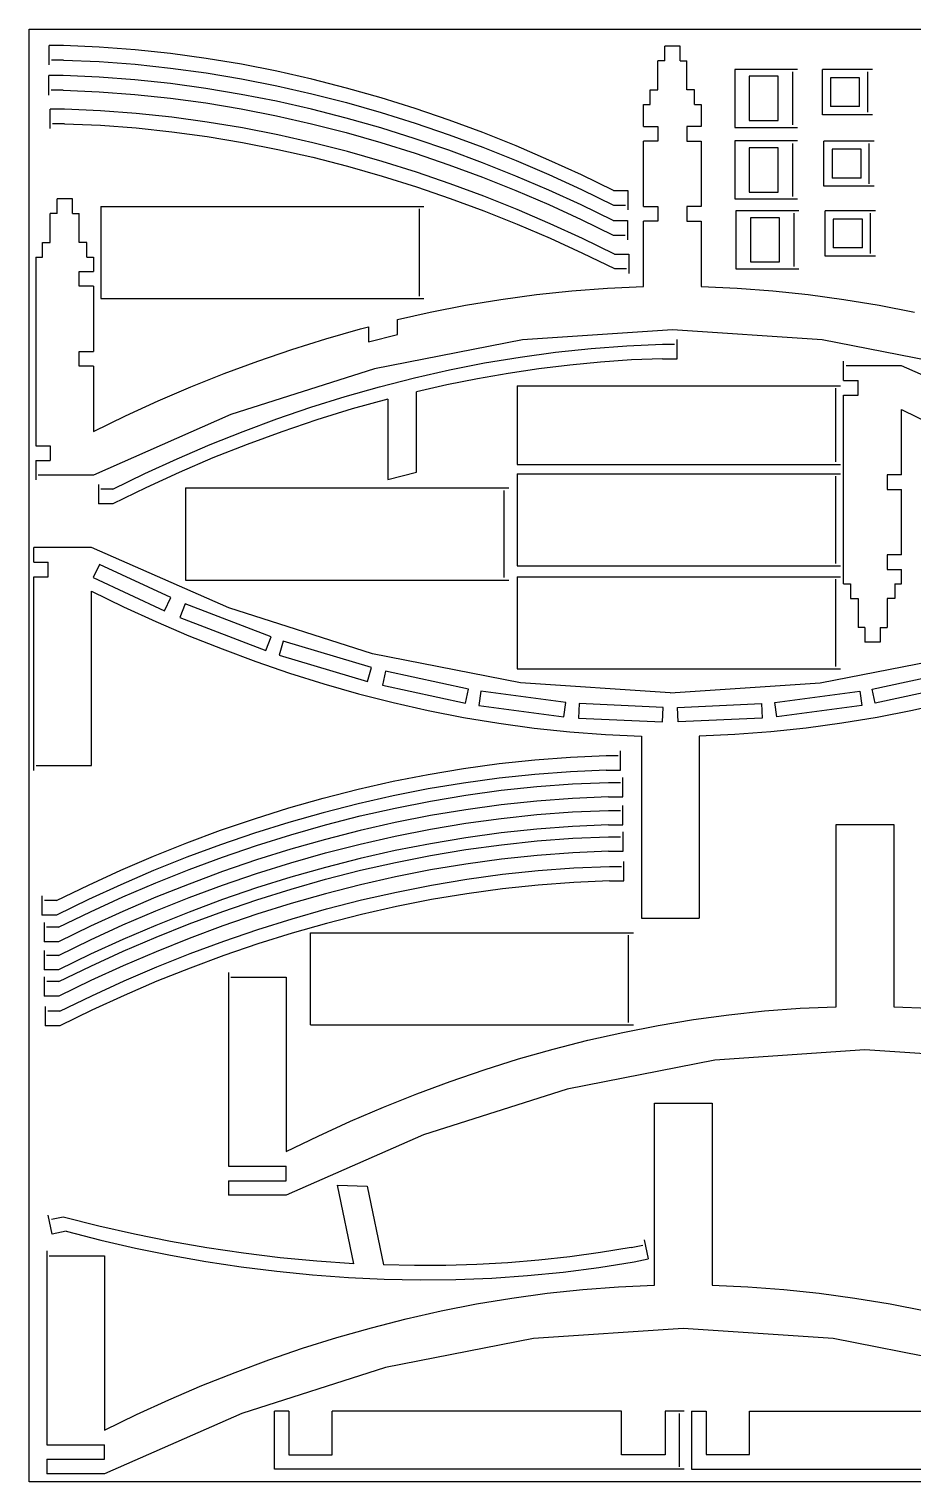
# Model space of a CAD drawing. Extents: x -2700 to 2700, y -1800 to 1800.
# Drawn here: x -2700 to -510, y -1800 to 1800 of the extents above; entities that cross this region are included whole.
import ezdxf

# ---------------------------------------------------------------- set-up
doc = ezdxf.new("R2010")
doc.units = 0
doc.header["$MEASUREMENT"] = 0
doc.layers.get('0').update_dxf_attribs({"linetype": 'CONTINUOUS'})

msp = doc.modelspace()

# ---------------------------------------------------------------- linework, layer by layer
for p, q in [((-2700, -1669.3), (-2700, 1800)), ((-2700, 1800), (2641.9, 1800)), ((-2614.5, 1759.2), (-2650.4, 1759.2)), ((-2650.4, 1711.2), (-2650.4, 1759.2)), ((-2526, 1755.4), (-2614.5, 1759.2)), ((-2437.5, 1748.8), (-2526, 1755.4)), ((-2349.3, 1739.4), (-2437.5, 1748.8)), ((-2261.3, 1727.4), (-2349.3, 1739.4)), ((-1125.1, 1721.3), (-1125.1, 1757.3)), ((-1087.1, 1757.3), (-1125.1, 1757.3)), ((-1087.1, 1721.3), (-1087.1, 1757.3)), ((-2614.5, 1723.2), (-2644.4, 1723.2)), ((-2614.5, 1723.2), (-2526, 1719.4)), ((-2526, 1719.4), (-2437.5, 1712.8)), ((-2437.5, 1712.8), (-2349.3, 1703.4)), ((-2349.3, 1703.4), (-2261.3, 1691.4)), ((-2173.7, 1712.7), (-2261.3, 1727.4)), ((-2086.4, 1695.6), (-2173.7, 1712.7)), ((-1999.7, 1675.9), (-2086.4, 1695.6)), ((-1142, 1649.2), (-1142, 1721.3)), ((-1125.1, 1721.3), (-1142, 1721.3)), ((-1087.1, 1721.3), (-1070.3, 1721.3)), ((-1070.3, 1649.2), (-1070.3, 1721.3)), ((-795.6, 1699.7), (-951.6, 1699.7)), ((-951.6, 1699.7), (-951.6, 1556.3)), ((-807.6, 1562.3), (-807.6, 1693.7)), ((-734.3, 1587.7), (-734.3, 1699.6)), ((-609.9, 1699.6), (-734.3, 1699.6)), ((-621.9, 1593.7), (-621.9, 1693.6)), ((-2615.2, 1684.7), (-2651, 1684.7)), ((-2651, 1636.6), (-2651, 1684.7)), ((-2526.6, 1680.9), (-2615.2, 1684.7)), ((-2438.1, 1674.2), (-2526.6, 1680.9)), ((-2349.9, 1664.9), (-2438.1, 1674.2)), ((-2261.9, 1652.9), (-2349.9, 1664.9)), ((-2261.3, 1691.4), (-2173.7, 1676.7)), ((-2173.7, 1676.7), (-2086.4, 1659.5)), ((-2086.4, 1659.5), (-1999.7, 1639.9)), ((-1913.5, 1653.9), (-1999.7, 1675.9)), ((-843.6, 1682.9), (-915.6, 1682.9)), ((-915.6, 1682.9), (-915.6, 1573.1)), ((-843.6, 1573.1), (-843.6, 1682.9)), ((-642.1, 1679.5), (-714.1, 1679.5)), ((-714.1, 1679.5), (-714.1, 1607.8)), ((-642.1, 1607.8), (-642.1, 1679.5)), ((-2615.2, 1648.6), (-2645, 1648.6)), ((-2615.2, 1648.6), (-2526.6, 1644.8)), ((-2526.6, 1644.8), (-2438.1, 1638.2)), ((-2438.1, 1638.2), (-2349.9, 1628.9)), ((-2349.9, 1628.9), (-2261.9, 1616.8)), ((-2174.3, 1638.2), (-2261.9, 1652.9)), ((-2087.1, 1621), (-2174.3, 1638.2)), ((-2000.3, 1601.4), (-2087.1, 1621)), ((-1999.7, 1639.9), (-1913.5, 1617.9)), ((-1827.9, 1629.5), (-1913.5, 1653.9)), ((-1743.1, 1602.9), (-1827.9, 1629.5)), ((-1161, 1613.2), (-1161, 1649.2)), ((-1161, 1649.2), (-1142, 1649.2)), ((-1051.3, 1649.2), (-1070.3, 1649.2)), ((-1051.3, 1613.2), (-1051.3, 1649.2)), ((-2611.8, 1601.5), (-2647.6, 1601.5)), ((-2647.6, 1553.5), (-2647.6, 1601.5)), ((-2523.2, 1597.7), (-2611.8, 1601.5)), ((-2434.8, 1591.1), (-2523.2, 1597.7)), ((-2346.5, 1581.7), (-2434.8, 1591.1)), ((-2261.9, 1616.8), (-2174.3, 1602.2)), ((-2174.3, 1602.2), (-2087.1, 1585)), ((-2087.1, 1585), (-2000.3, 1565.4)), ((-1914.1, 1579.4), (-2000.3, 1601.4)), ((-1913.5, 1617.9), (-1827.9, 1593.5)), ((-1827.9, 1593.5), (-1743.1, 1566.9)), ((-1658.9, 1574.1), (-1743.1, 1602.9)), ((-1177.8, 1613.2), (-1161, 1613.2)), ((-1177.8, 1558.2), (-1177.8, 1613.2)), ((-1051.3, 1613.2), (-1034.4, 1613.2)), ((-1034.4, 1613.2), (-1034.4, 1558.2)), ((-609.9, 1587.7), (-734.3, 1587.7)), ((-642.1, 1607.8), (-714.1, 1607.8)), ((-2629.6, 1565.5), (-2641.6, 1565.5)), ((-2611.8, 1565.5), (-2629.6, 1565.5)), ((-2611.8, 1565.5), (-2523.2, 1561.7)), ((-2523.2, 1561.7), (-2434.8, 1555.1)), ((-2434.8, 1555.1), (-2346.5, 1545.7)), ((-2258.6, 1569.7), (-2346.5, 1581.7)), ((-2170.9, 1555), (-2258.6, 1569.7)), ((-2083.7, 1537.9), (-2170.9, 1555)), ((-2000.3, 1565.4), (-1914.1, 1543.3)), ((-1828.6, 1555), (-1914.1, 1579.4)), ((-1743.7, 1528.4), (-1828.6, 1555)), ((-1743.1, 1566.9), (-1658.9, 1538.1)), ((-1575.7, 1543.3), (-1658.9, 1574.1)), ((-1177.8, 1558.2), (-1142, 1558.2)), ((-1142, 1558.2), (-1142, 1522.2)), ((-1070.3, 1558.2), (-1070.3, 1522.2)), ((-1034.4, 1558.2), (-1070.3, 1558.2)), ((-951.6, 1556.3), (-795.6, 1556.3)), ((-915.6, 1573.1), (-843.6, 1573.1)), ((-2346.5, 1545.7), (-2258.6, 1533.7)), ((-2258.6, 1533.7), (-2170.9, 1519)), ((-2170.9, 1519), (-2083.7, 1501.9)), ((-1996.9, 1518.2), (-2083.7, 1537.9)), ((-1910.8, 1496.2), (-1996.9, 1518.2)), ((-1914.1, 1543.3), (-1828.6, 1519)), ((-1828.6, 1519), (-1743.7, 1492.4)), ((-1659.6, 1499.6), (-1743.7, 1528.4)), ((-1658.9, 1538.1), (-1575.7, 1507.2)), ((-1493.3, 1510.3), (-1575.7, 1543.3)), ((-1177.8, 1360.2), (-1177.8, 1522.2)), ((-1142, 1522.2), (-1177.8, 1522.2)), ((-1070.3, 1522.2), (-1034.4, 1522.2)), ((-1034.4, 1522.2), (-1034.4, 1360.2)), ((-795.6, 1522.7), (-951.6, 1522.7)), ((-951.6, 1522.7), (-951.6, 1379.3)), ((-807.6, 1385.3), (-807.6, 1516.7)), ((-606.1, 1522.6), (-730.5, 1522.6)), ((-730.5, 1410.7), (-730.5, 1522.6)), ((-618.1, 1416.7), (-618.1, 1516.6)), ((-2083.7, 1501.9), (-1996.9, 1482.2)), ((-1996.9, 1482.2), (-1910.8, 1460.2)), ((-1825.2, 1471.8), (-1910.8, 1496.2)), ((-1743.7, 1492.4), (-1659.6, 1463.6)), ((-1576.3, 1468.7), (-1659.6, 1499.6)), ((-1575.7, 1507.2), (-1493.3, 1474.3)), ((-1411.9, 1475.4), (-1493.3, 1510.3)), ((-915.6, 1505.9), (-915.6, 1396.1)), ((-843.6, 1505.9), (-915.6, 1505.9)), ((-843.6, 1396.1), (-843.6, 1505.9)), ((-710.3, 1502.5), (-710.3, 1430.8)), ((-638.3, 1502.5), (-710.3, 1502.5)), ((-638.3, 1430.8), (-638.3, 1502.5)), ((-1910.8, 1460.2), (-1825.2, 1435.8)), ((-1740.3, 1445.2), (-1825.2, 1471.8)), ((-1656.2, 1416.5), (-1740.3, 1445.2)), ((-1659.6, 1463.6), (-1576.3, 1432.7)), ((-1493.9, 1435.8), (-1576.3, 1468.7)), ((-1493.3, 1474.3), (-1411.9, 1439.4)), ((-1331.6, 1438.6), (-1411.9, 1475.4)), ((-1825.2, 1435.8), (-1740.3, 1409.2)), ((-1740.3, 1409.2), (-1656.2, 1380.4)), ((-1572.9, 1385.6), (-1656.2, 1416.5)), ((-1576.3, 1432.7), (-1493.9, 1399.8)), ((-1412.5, 1400.9), (-1493.9, 1435.8)), ((-1411.9, 1439.4), (-1331.6, 1402.6)), ((-1252.3, 1400), (-1331.6, 1438.6)), ((-606.1, 1410.7), (-730.5, 1410.7)), ((-638.3, 1430.8), (-710.3, 1430.8)), ((-2630.7, 1343.1), (-2630.7, 1379.1)), ((-2592.7, 1379.1), (-2630.7, 1379.1)), ((-2592.7, 1343.1), (-2592.7, 1379.1)), ((-1656.2, 1380.4), (-1572.9, 1349.6)), ((-1490.5, 1352.6), (-1572.9, 1385.6)), ((-1493.9, 1399.8), (-1412.5, 1364.9)), ((-1332.2, 1364.1), (-1412.5, 1400.9)), ((-1331.6, 1402.6), (-1252.3, 1364)), ((-1252.3, 1400), (-1216.5, 1400)), ((-1216.5, 1400), (-1216.5, 1352)), ((-951.6, 1379.3), (-795.6, 1379.3)), ((-915.6, 1396.1), (-843.6, 1396.1)), ((-2630.7, 1343.1), (-2647.6, 1343.1)), ((-2647.6, 1271.1), (-2647.6, 1343.1)), ((-2592.7, 1343.1), (-2575.9, 1343.1)), ((-2575.9, 1271.1), (-2575.9, 1343.1)), ((-2522.3, 1360.6), (-2522.3, 1132.4)), ((-2522.3, 1360.6), (-1721.6, 1360.6)), ((-1733.6, 1354.6), (-1733.6, 1138.4)), ((-1572.9, 1349.6), (-1490.5, 1316.6)), ((-1409.2, 1317.7), (-1490.5, 1352.6)), ((-1412.5, 1364.9), (-1332.2, 1328.1)), ((-1253, 1325.5), (-1332.2, 1364.1)), ((-1252.3, 1364), (-1222.5, 1364)), ((-1177.8, 1360.2), (-1142, 1360.2)), ((-1142, 1360.2), (-1142, 1324.2)), ((-1070.3, 1360.2), (-1070.3, 1324.2)), ((-1034.4, 1360.2), (-1070.3, 1360.2)), ((-792.6, 1349.4), (-948.6, 1349.4)), ((-948.6, 1349.4), (-948.6, 1206)), ((-840.6, 1332.6), (-912.6, 1332.6)), ((-912.6, 1332.6), (-912.6, 1222.9)), ((-840.6, 1222.9), (-840.6, 1332.6)), ((-804.6, 1212), (-804.6, 1343.4)), ((-603.1, 1349.4), (-727.5, 1349.4)), ((-727.5, 1237.5), (-727.5, 1349.4)), ((-615.1, 1243.5), (-615.1, 1343.4)), ((-1490.5, 1316.6), (-1409.2, 1281.7)), ((-1328.8, 1280.9), (-1409.2, 1317.7)), ((-1332.2, 1328.1), (-1253, 1289.5)), ((-1253, 1325.5), (-1217.1, 1325.5)), ((-1217.1, 1325.5), (-1217.1, 1277.5)), ((-1142, 1324.2), (-1177.8, 1324.2)), ((-1177.8, 1162.1), (-1177.8, 1324.2)), ((-1070.3, 1324.2), (-1034.4, 1324.2)), ((-1034.4, 1324.2), (-1034.4, 1162.1)), ((-707.3, 1329.3), (-707.3, 1257.6)), ((-635.3, 1329.3), (-707.3, 1329.3)), ((-635.3, 1257.6), (-635.3, 1329.3)), ((-2666.6, 1235.1), (-2666.6, 1271.1)), ((-2666.6, 1271.1), (-2647.6, 1271.1)), ((-2556.9, 1271.1), (-2575.9, 1271.1)), ((-2556.9, 1235.1), (-2556.9, 1271.1)), ((-1409.2, 1281.7), (-1328.8, 1244.9)), ((-1249.6, 1242.3), (-1328.8, 1280.9)), ((-1253, 1289.5), (-1223.1, 1289.5)), ((-2683.4, 1235.1), (-2666.6, 1235.1)), ((-2683.4, 1235.1), (-2683.4, 766.9)), ((-2556.9, 1235.1), (-2540, 1235.1)), ((-2540, 1235.1), (-2540, 1199.1)), ((-1328.8, 1244.9), (-1249.6, 1206.3)), ((-1249.6, 1242.3), (-1213.7, 1242.3)), ((-1213.7, 1242.3), (-1213.7, 1194.3)), ((-603.1, 1237.5), (-727.5, 1237.5)), ((-635.3, 1257.6), (-707.3, 1257.6)), ((-2575.9, 1163.1), (-2575.9, 1199.1)), ((-2575.9, 1199.1), (-2540, 1199.1)), ((-1249.6, 1206.3), (-1219.7, 1206.3)), ((-948.6, 1206), (-792.6, 1206)), ((-912.6, 1222.9), (-840.6, 1222.9)), ((-2540, 1163.1), (-2575.9, 1163.1)), ((-2540, 1163.1), (-2540, 1001)), ((-1354.8, 1151.7), (-1266.4, 1158.3)), ((-1266.4, 1158.3), (-1177.8, 1162.1)), ((-1034.4, 1162.1), (-945.9, 1158.3)), ((-945.9, 1158.3), (-857.4, 1151.7)), ((-2522.3, 1132.4), (-1721.6, 1132.4)), ((-1618.7, 1115.7), (-1531.1, 1130.3)), ((-1531.1, 1130.3), (-1443.1, 1142.3)), ((-1443.1, 1142.3), (-1354.8, 1151.7)), ((-857.4, 1151.7), (-769.2, 1142.3)), ((-769.2, 1142.3), (-681.2, 1130.3)), ((-681.2, 1130.3), (-593.6, 1115.7)), ((-1787.2, 1080.1), (-1705.9, 1098.5)), ((-1787.2, 1043), (-1787.2, 1080.1)), ((-1705.9, 1098.5), (-1618.7, 1115.7)), ((-593.6, 1115.7), (-506.3, 1098.5)), ((-1964.4, 1032.5), (-1878.9, 1056.8)), ((-1878.9, 1056.8), (-1858.9, 1061.9)), ((-1858.9, 1061.9), (-1858.9, 1025)), ((-1106.1, 1055), (-1477.7, 1029.9)), ((-734.5, 1029.9), (-1106.1, 1055)), ((-2049.3, 1005.9), (-1964.4, 1032.5)), ((-1858.9, 1025), (-1787.2, 1043)), ((-1477.7, 1029.9), (-1844.1, 958)), ((-1395.6, 999.3), (-1307.3, 1008.7)), ((-1307.3, 1008.7), (-1218.9, 1015.3)), ((-1218.9, 1015.3), (-1130.3, 1019.1)), ((-1130.3, 1019.1), (-1100.4, 1019.1)), ((-1094.4, 983.1), (-1094.4, 1031.1)), ((-368.2, 958), (-734.5, 1029.9)), ((-2575.9, 1001), (-2540, 1001)), ((-2575.9, 965), (-2575.9, 1001)), ((-2216.7, 946.2), (-2133.4, 977.1)), ((-2133.4, 977.1), (-2049.3, 1005.9)), ((-1658.4, 955.5), (-1571.2, 972.6)), ((-1571.2, 972.6), (-1483.5, 987.3)), ((-1483.5, 987.3), (-1395.6, 999.3)), ((-1283.8, 974.7), (-1360.4, 967.4)), ((-1207.1, 980), (-1283.8, 974.7)), ((-1130.3, 983.1), (-1207.1, 980)), ((-1130.3, 983.1), (-1094.4, 983.1)), ((-681.7, 929.2), (-681.7, 977.2)), ((-2540, 965), (-2575.9, 965)), ((-2540, 965), (-2540, 803)), ((-2299.1, 913.3), (-2216.7, 946.2)), ((-1844.1, 958), (-2199.9, 844.6)), ((-1745.1, 935.8), (-1658.4, 955.5)), ((-1513, 946.6), (-1588.9, 933.4)), ((-1436.8, 958), (-1513, 946.6)), ((-1360.4, 967.4), (-1436.8, 958)), ((-538.4, 965.2), (-675.7, 965.2)), ((-198.2, 815.5), (-538.4, 965.2)), ((-2380.5, 878.4), (-2299.1, 913.3)), ((-1916.9, 889.4), (-1831.3, 913.8)), ((-1831.3, 913.8), (-1745.1, 935.8)), ((-1664.5, 918.2), (-1739.7, 901.1)), ((-1739.7, 702), (-1739.7, 901.1)), ((-1588.9, 933.4), (-1664.5, 918.2)), ((-1490.2, 916.2), (-1490.2, 721.4)), ((-1490.2, 916.2), (-689.6, 916.2)), ((-701.6, 910.2), (-701.6, 727.4)), ((-681.7, 929.2), (-645.9, 929.2)), ((-645.9, 893.1), (-645.9, 929.2)), ((-2460.8, 841.6), (-2380.5, 878.4)), ((-2001.8, 862.8), (-1916.9, 889.4)), ((-1811.4, 883.1), (-1899.6, 858.6)), ((-1811.4, 883.1), (-1811.4, 684)), ((-681.7, 893.1), (-645.9, 893.1)), ((-681.7, 425), (-681.7, 893.1)), ((-2199.9, 844.6), (-2540, 694.9)), ((-2540, 803), (-2460.8, 841.6)), ((-2169.2, 803.2), (-2085.9, 834.1)), ((-2085.9, 834.1), (-2001.8, 862.8)), ((-1987.1, 831.6), (-2073.7, 802.3)), ((-1899.6, 858.6), (-1987.1, 831.6)), ((-538.4, 857.1), (-459.1, 818.5)), ((-538.4, 695.1), (-538.4, 857.1)), ((-2251.5, 770.2), (-2169.2, 803.2)), ((-2073.7, 802.3), (-2159.5, 770.8)), ((-2683.4, 766.9), (-2647.6, 766.9)), ((-2647.6, 766.9), (-2647.6, 730.9)), ((-2332.9, 735.3), (-2251.5, 770.2)), ((-2159.5, 770.8), (-2244.4, 737.2)), ((-2683.4, 730.9), (-2647.6, 730.9)), ((-2683.4, 730.9), (-2683.4, 682.9)), ((-2413.3, 698.5), (-2332.9, 735.3)), ((-2244.4, 737.2), (-2328.2, 701.4)), ((-1490.2, 721.4), (-689.6, 721.4)), ((-2540, 694.9), (-2677.4, 694.9)), ((-2492.5, 659.9), (-2413.3, 698.5)), ((-2328.2, 701.4), (-2411, 663.6)), ((-1811.4, 684), (-1739.7, 702)), ((-1490.2, 697.9), (-689.6, 697.9)), ((-1490.2, 697.9), (-1490.2, 469.7)), ((-701.6, 691.9), (-701.6, 475.7)), ((-574.2, 695.1), (-574.2, 659.1)), ((-538.4, 695.1), (-574.2, 695.1)), ((-2528.3, 671.9), (-2528.3, 623.9)), ((-2492.5, 659.9), (-2522.3, 659.9)), ((-2411, 663.6), (-2492.5, 623.9)), ((-2312, 662.9), (-2312, 434.8)), ((-2312, 662.9), (-1511.4, 662.9)), ((-1523.4, 656.9), (-1523.4, 440.8)), ((-574.2, 659.1), (-538.4, 659.1)), ((-538.4, 497), (-538.4, 659.1)), ((-2492.5, 623.9), (-2528.3, 623.9)), ((-2545, 515.1), (-2688.4, 515.1)), ((-2688.4, 479.1), (-2688.4, 515.1)), ((-2204.9, 365.5), (-2545, 515.1)), ((-2688.4, 479.1), (-2652.6, 479.1)), ((-2652.6, 443.1), (-2652.6, 479.1)), ((-2525.6, 473.6), (-2540.8, 441)), ((-2349.1, 391.2), (-2525.6, 473.6)), ((-1490.2, 469.7), (-689.6, 469.7)), ((-574.2, 497), (-574.2, 461)), ((-538.4, 497), (-574.2, 497)), ((-2688.4, 443.1), (-2652.6, 443.1)), ((-2688.4, -37), (-2688.4, 443.1)), ((-2540.8, 441), (-2364.3, 358.6)), ((-2312, 434.8), (-1511.4, 434.8)), ((-1490.2, 443), (-689.6, 443)), ((-1490.2, 443), (-1490.2, 214.8)), ((-701.6, 437), (-701.6, 220.8)), ((-574.2, 461), (-538.4, 461)), ((-538.4, 425), (-538.4, 461)), ((-2545, -25), (-2545, 407.1)), ((-2545, 407.1), (-2465.8, 368.5)), ((-681.7, 425), (-664.9, 425)), ((-664.9, 425), (-664.9, 389)), ((-555.2, 425), (-538.4, 425)), ((-555.2, 425), (-555.2, 389)), ((-2465.8, 368.5), (-2385.5, 331.7)), ((-2364.3, 358.6), (-2349.1, 391.2)), ((-2313.4, 375.7), (-2326.3, 342.1)), ((-2100.4, 293.7), (-2313.4, 375.7)), ((-1849.1, 252.1), (-2204.9, 365.5)), ((-664.9, 389), (-645.9, 389)), ((-645.9, 389), (-645.9, 317)), ((-574.2, 389), (-574.2, 317)), ((-555.2, 389), (-574.2, 389)), ((-2385.5, 331.7), (-2304.1, 296.8)), ((-2326.3, 342.1), (-2113.3, 260.2)), ((-2304.1, 296.8), (-2221.7, 263.9)), ((-2113.3, 260.2), (-2100.4, 293.7)), ((-629.1, 317), (-645.9, 317)), ((-629.1, 317), (-629.1, 280.9)), ((-591, 317), (-574.2, 317)), ((-591, 317), (-591, 280.9)), ((-2221.7, 263.9), (-2138.4, 233)), ((-2070.2, 283.4), (-2080.5, 248.9)), ((-1851.6, 217.9), (-2070.2, 283.4)), ((-1482.7, 180.2), (-1849.1, 252.1)), ((-739.5, 180.2), (-373.2, 252.1)), ((-591, 280.9), (-629.1, 280.9)), ((-2138.4, 233), (-2054.3, 204.2)), ((-2080.5, 248.9), (-1861.7, 183.3)), ((-1861.7, 183.3), (-1851.6, 217.9)), ((-2054.3, 204.2), (-1969.4, 177.6)), ((-1816.8, 209.1), (-1824.4, 173.9)), ((-1611, 164.6), (-1816.8, 209.1)), ((-1490.2, 214.8), (-689.6, 214.8)), ((-1111.1, 155), (-1482.7, 180.2)), ((-1111.1, 155), (-739.5, 180.2)), ((-611.3, 164.6), (-405.5, 209.1)), ((-1969.4, 177.6), (-1883.9, 153.2)), ((-1883.9, 153.2), (-1797.7, 131.2)), ((-1824.4, 173.9), (-1618.6, 129.4)), ((-1618.6, 129.4), (-1611, 164.6)), ((-1580.8, 159.4), (-1585.6, 123.7)), ((-1370.2, 131.5), (-1580.8, 159.4)), ((-852.1, 131.5), (-641.4, 159.4)), ((-641.4, 159.4), (-636.7, 123.7)), ((-603.7, 129.4), (-611.3, 164.6)), ((-397.9, 173.9), (-603.7, 129.4)), ((-1797.7, 131.2), (-1710.9, 111.6)), ((-1710.9, 111.6), (-1623.7, 94.4)), ((-1585.6, 123.7), (-1374.9, 95.8)), ((-1374.9, 95.8), (-1370.2, 131.5)), ((-1336.9, 128.5), (-1338.5, 92.5)), ((-1129.1, 119.1), (-1336.9, 128.5)), ((-1130.7, 83.1), (-1129.1, 119.1)), ((-1093.2, 119.1), (-885.4, 128.5)), ((-1091.6, 83.1), (-1093.2, 119.1)), ((-885.4, 128.5), (-883.8, 92.5)), ((-847.4, 95.8), (-852.1, 131.5)), ((-636.7, 123.7), (-847.4, 95.8)), ((-511.3, 111.6), (-598.6, 94.4)), ((-424.6, 131.2), (-511.3, 111.6)), ((-1623.7, 94.4), (-1536.1, 79.8)), ((-1536.1, 79.8), (-1448.1, 67.7)), ((-1338.5, 92.5), (-1130.7, 83.1)), ((-883.8, 92.5), (-1091.6, 83.1)), ((-686.2, 79.8), (-774.2, 67.7)), ((-598.6, 94.4), (-686.2, 79.8)), ((-1448.1, 67.7), (-1359.8, 58.4)), ((-1359.8, 58.4), (-1271.4, 51.7)), ((-1271.4, 51.7), (-1182.8, 48)), ((-1182.8, 48), (-1182.8, -403.2)), ((-950.9, 51.7), (-1039.4, 48)), ((-1039.4, 48), (-1039.4, -403.2)), ((-862.4, 58.4), (-950.9, 51.7)), ((-774.2, 67.7), (-862.4, 58.4)), ((-1234.2, -36.4), (-1234.2, 11.6)), ((-2682.4, -25), (-2545, -25)), ((-1710.9, -46.8), (-1623.3, -32.2)), ((-1623.3, -32.2), (-1535.3, -20.1)), ((-1535.3, -20.1), (-1447.1, -10.8)), ((-1447.1, -10.8), (-1358.6, -4.2)), ((-1358.6, -4.2), (-1270, -0.4)), ((-1270, -0.4), (-1240.2, -0.4)), ((-1884.9, -83.6), (-1798.1, -64)), ((-1798.1, -64), (-1710.9, -46.8)), ((-1623.3, -68.2), (-1710.9, -82.8)), ((-1535.3, -56.2), (-1623.3, -68.2)), ((-1447.1, -46.8), (-1535.3, -56.2)), ((-1358.6, -40.2), (-1447.1, -46.8)), ((-1441.7, -76.9), (-1353.2, -70.3)), ((-1270, -36.4), (-1358.6, -40.2)), ((-1353.2, -70.3), (-1264.7, -66.5)), ((-1270, -36.4), (-1234.2, -36.4)), ((-1264.7, -66.5), (-1234.8, -66.5)), ((-1228.8, -102.5), (-1228.8, -54.5)), ((-2056.6, -130), (-1971.1, -105.7)), ((-1971.1, -105.7), (-1884.9, -83.6)), ((-1798.1, -100), (-1884.9, -119.7)), ((-1710.9, -82.8), (-1798.1, -100)), ((-1705.5, -113), (-1617.9, -98.3)), ((-1617.9, -98.3), (-1529.9, -86.3)), ((-1529.9, -86.3), (-1441.7, -76.9)), ((-1353.2, -106.3), (-1441.7, -113)), ((-1264.7, -102.5), (-1353.2, -106.3)), ((-1264.7, -102.5), (-1228.8, -102.5)), ((-2141.5, -156.6), (-2056.6, -130)), ((-1971.1, -141.7), (-2056.6, -166)), ((-1884.9, -119.7), (-1971.1, -141.7)), ((-1879.5, -149.8), (-1792.8, -130.2)), ((-1792.8, -130.2), (-1705.5, -113)), ((-1617.9, -134.3), (-1705.5, -149)), ((-1529.9, -122.3), (-1617.9, -134.3)), ((-1441.7, -113), (-1529.9, -122.3)), ((-1441.7, -146.5), (-1353.2, -139.9)), ((-1353.2, -139.9), (-1264.7, -136.1)), ((-1264.7, -136.1), (-1234.8, -136.1)), ((-1228.8, -172.1), (-1228.8, -124.1)), ((-2225.6, -185.4), (-2141.5, -156.6)), ((-2056.6, -166), (-2141.5, -192.6)), ((-2051.3, -196.2), (-1965.7, -171.8)), ((-1965.7, -171.8), (-1879.5, -149.8)), ((-1792.8, -166.2), (-1879.5, -185.8)), ((-1705.5, -149), (-1792.8, -166.2)), ((-1705.5, -182.5), (-1617.9, -167.9)), ((-1617.9, -167.9), (-1529.9, -155.8)), ((-1529.9, -155.8), (-1441.7, -146.5)), ((-1353.2, -175.9), (-1441.7, -182.5)), ((-1264.7, -172.1), (-1353.2, -175.9)), ((-1264.7, -172.1), (-1228.8, -172.1)), ((-700.6, -171.3), (-557.3, -171.3)), ((-700.6, -622.4), (-700.6, -171.3)), ((-557.3, -171.3), (-557.3, -622.4)), ((-2308.9, -216.3), (-2225.6, -185.4)), ((-2141.5, -192.6), (-2225.6, -221.4)), ((-2136.1, -222.8), (-2051.3, -196.2)), ((-1965.7, -207.8), (-2051.3, -232.2)), ((-1879.5, -185.8), (-1965.7, -207.8)), ((-1879.5, -219.3), (-1792.8, -199.7)), ((-1792.8, -199.7), (-1705.5, -182.5)), ((-1617.9, -203.9), (-1705.5, -218.5)), ((-1529.9, -191.8), (-1617.9, -203.9)), ((-1441.7, -182.5), (-1529.9, -191.8)), ((-1529.4, -221.1), (-1441.2, -211.7)), ((-1441.2, -211.7), (-1352.7, -205.1)), ((-1352.7, -205.1), (-1264.2, -201.3)), ((-1264.2, -201.3), (-1234.3, -201.3)), ((-1228.3, -237.3), (-1228.3, -189.3)), ((-2472.7, -284.1), (-2391.3, -249.2)), ((-2391.3, -249.2), (-2308.9, -216.3)), ((-2225.6, -221.4), (-2308.9, -252.3)), ((-2303.5, -282.5), (-2220.3, -251.6)), ((-2220.3, -251.6), (-2136.1, -222.8)), ((-2051.3, -232.2), (-2136.1, -258.8)), ((-2051.3, -265.7), (-1965.7, -241.4)), ((-1965.7, -241.4), (-1879.5, -219.3)), ((-1792.8, -235.7), (-1879.5, -255.3)), ((-1705.5, -218.5), (-1792.8, -235.7)), ((-1792.3, -264.9), (-1705, -247.7)), ((-1705, -247.7), (-1617.4, -233.1)), ((-1617.4, -233.1), (-1529.4, -221.1)), ((-1441.2, -247.7), (-1529.4, -257.1)), ((-1352.7, -241.1), (-1441.2, -247.7)), ((-1264.2, -237.3), (-1352.7, -241.1)), ((-1264.2, -237.3), (-1228.3, -237.3)), ((-2553, -320.9), (-2472.7, -284.1)), ((-2391.3, -285.3), (-2472.7, -320.1)), ((-2308.9, -252.3), (-2391.3, -285.3)), ((-2385.9, -315.4), (-2303.5, -282.5)), ((-2220.3, -287.6), (-2303.5, -318.5)), ((-2136.1, -258.8), (-2220.3, -287.6)), ((-2136.1, -292.3), (-2051.3, -265.7)), ((-1965.7, -277.4), (-2051.3, -301.7)), ((-1879.5, -255.3), (-1965.7, -277.4)), ((-1965.2, -306.6), (-1879, -284.5)), ((-1879, -284.5), (-1792.3, -264.9)), ((-1705, -283.7), (-1792.3, -300.9)), ((-1617.4, -269.1), (-1705, -283.7)), ((-1529.4, -257.1), (-1617.4, -269.1)), ((-1527, -294.4), (-1438.8, -285.1)), ((-1438.8, -285.1), (-1350.3, -278.5)), ((-1350.3, -278.5), (-1261.8, -274.7)), ((-1261.8, -274.7), (-1231.9, -274.7)), ((-1225.9, -310.7), (-1225.9, -262.7)), ((-2632.2, -359.5), (-2553, -320.9)), ((-2472.7, -320.1), (-2553, -356.9)), ((-2467.3, -350.3), (-2385.9, -315.4)), ((-2303.5, -318.5), (-2385.9, -351.4)), ((-2303.5, -352), (-2220.3, -321.1)), ((-2220.3, -321.1), (-2136.1, -292.3)), ((-2051.3, -301.7), (-2136.1, -328.3)), ((-2050.8, -330.9), (-1965.2, -306.6)), ((-1879, -320.6), (-1965.2, -342.6)), ((-1792.3, -300.9), (-1879, -320.6)), ((-1789.9, -338.3), (-1702.6, -321.1)), ((-1702.6, -321.1), (-1615, -306.5)), ((-1615, -306.5), (-1527, -294.4)), ((-1438.8, -321.1), (-1527, -330.4)), ((-1350.3, -314.5), (-1438.8, -321.1)), ((-1261.8, -310.7), (-1350.3, -314.5)), ((-1261.8, -310.7), (-1225.9, -310.7)), ((-2668.1, -347.5), (-2668.1, -395.6)), ((-2632.2, -359.5), (-2662.1, -359.5)), ((-2553, -356.9), (-2632.2, -395.6)), ((-2547.6, -387.1), (-2467.3, -350.3)), ((-2385.9, -351.4), (-2467.3, -386.3)), ((-2385.9, -384.9), (-2303.5, -352)), ((-2220.3, -357.1), (-2303.5, -388)), ((-2136.1, -328.3), (-2220.3, -357.1)), ((-2219.8, -386.3), (-2135.6, -357.5)), ((-2135.6, -357.5), (-2050.8, -330.9)), ((-1965.2, -342.6), (-2050.8, -366.9)), ((-1962.8, -380), (-1876.6, -357.9)), ((-1876.6, -357.9), (-1789.9, -338.3)), ((-1702.6, -357.1), (-1789.9, -374.3)), ((-1615, -342.5), (-1702.6, -357.1)), ((-1527, -330.4), (-1615, -342.5)), ((-2632.2, -395.6), (-2668.1, -395.6)), ((-2626.9, -425.7), (-2547.6, -387.1)), ((-2467.3, -386.3), (-2547.6, -423.1)), ((-2467.3, -419.8), (-2385.9, -384.9)), ((-2303.5, -388), (-2385.9, -420.9)), ((-2303, -417.2), (-2219.8, -386.3)), ((-2135.6, -393.5), (-2219.8, -422.3)), ((-2050.8, -366.9), (-2135.6, -393.5)), ((-2048.4, -404.3), (-1962.8, -380)), ((-1876.6, -393.9), (-1962.8, -416)), ((-1789.9, -374.3), (-1876.6, -393.9)), ((-2662.7, -413.7), (-2662.7, -461.7)), ((-2626.9, -425.7), (-2656.7, -425.7)), ((-2547.6, -423.1), (-2626.9, -461.7)), ((-2547.6, -456.6), (-2467.3, -419.8)), ((-2385.9, -420.9), (-2467.3, -455.8)), ((-2385.4, -450.1), (-2303, -417.2)), ((-2219.8, -422.3), (-2303, -453.2)), ((-2217.4, -459.7), (-2133.2, -430.9)), ((-2133.2, -430.9), (-2048.4, -404.3)), ((-1962.8, -416), (-2048.4, -440.3)), ((-1182.8, -403.2), (-1039.4, -403.2)), ((-2626.9, -461.7), (-2662.7, -461.7)), ((-2626.9, -495.2), (-2547.6, -456.6)), ((-2467.3, -455.8), (-2547.6, -492.6)), ((-2466.8, -485), (-2385.4, -450.1)), ((-2303, -453.2), (-2385.4, -486.2)), ((-2300.6, -490.6), (-2217.4, -459.7)), ((-2133.2, -466.9), (-2217.4, -495.7)), ((-2048.4, -440.3), (-2133.2, -466.9)), ((-2003, -667.6), (-2003, -439.4)), ((-2003, -439.4), (-1202.4, -439.4)), ((-1214.4, -661.6), (-1214.4, -445.4)), ((-2662.7, -483.2), (-2662.7, -531.2)), ((-2626.9, -495.2), (-2656.7, -495.2)), ((-2547.6, -492.6), (-2626.9, -531.2)), ((-2547.1, -521.8), (-2466.8, -485)), ((-2385.4, -486.2), (-2466.8, -521)), ((-2383, -523.5), (-2300.6, -490.6)), ((-2217.4, -495.7), (-2300.6, -526.6)), ((-2626.9, -531.2), (-2662.7, -531.2)), ((-2626.4, -560.4), (-2547.1, -521.8)), ((-2466.8, -521), (-2547.1, -557.8)), ((-2464.4, -558.4), (-2383, -523.5)), ((-2300.6, -526.6), (-2383, -559.5)), ((-2206.2, -537.4), (-2206.2, -1017.6)), ((-2662.2, -548.4), (-2662.2, -596.5)), ((-2626.4, -560.4), (-2656.2, -560.4)), ((-2547.1, -557.8), (-2626.4, -596.5)), ((-2544.7, -595.2), (-2464.4, -558.4)), ((-2383, -559.5), (-2464.4, -594.4)), ((-2200.2, -549.4), (-2062.9, -549.4)), ((-2062.9, -549.4), (-2062.9, -981.5)), ((-2626.4, -596.5), (-2662.2, -596.5)), ((-2624, -633.8), (-2544.7, -595.2)), ((-2464.4, -594.4), (-2544.7, -631.2)), ((-2659.8, -621.8), (-2659.8, -669.8)), ((-2624, -633.8), (-2653.8, -633.8)), ((-2544.7, -631.2), (-2624, -669.8)), ((-1053.9, -654.2), (-965.9, -642.2)), ((-965.9, -642.2), (-877.7, -632.8)), ((-877.7, -632.8), (-789.2, -626.2)), ((-789.2, -626.2), (-700.6, -622.4)), ((-557.3, -622.4), (-468.7, -626.2)), ((-2624, -669.8), (-2659.8, -669.8)), ((-2003, -667.6), (-1202.4, -667.6)), ((-1228.7, -686), (-1141.5, -668.8)), ((-1141.5, -668.8), (-1053.9, -654.2)), ((-1401.7, -727.7), (-1315.5, -705.7)), ((-1315.5, -705.7), (-1228.7, -686)), ((-1572.1, -778.6), (-1487.2, -752)), ((-1487.2, -752), (-1401.7, -727.7)), ((-1000.5, -754.6), (-1366.9, -826.5)), ((-628.9, -729.5), (-1000.5, -754.6)), ((-257.4, -754.6), (-628.9, -729.5)), ((-1656.2, -807.4), (-1572.1, -778.6)), ((-1739.5, -838.3), (-1656.2, -807.4)), ((-1366.9, -826.5), (-1722.7, -939.9)), ((-1821.9, -871.2), (-1739.5, -838.3)), ((-1150.6, -1312.6), (-1150.6, -861.5)), ((-1150.6, -861.5), (-1007.3, -861.5)), ((-1007.3, -861.5), (-1007.3, -1312.6)), ((-1903.3, -906.1), (-1821.9, -871.2)), ((-1983.6, -942.9), (-1903.3, -906.1)), ((-1722.7, -939.9), (-2062.9, -1089.6)), ((-2062.9, -981.5), (-1983.6, -942.9)), ((-2206.2, -1017.6), (-2062.9, -1017.6)), ((-2062.9, -1053.6), (-2062.9, -1017.6)), ((-2206.2, -1053.6), (-2062.9, -1053.6)), ((-2206.2, -1053.6), (-2206.2, -1089.6)), ((-1936, -1064.4), (-1862.1, -1067.5)), ((-1895.6, -1259.3), (-1936, -1064.4)), ((-1862.1, -1067.5), (-1821.7, -1262.4)), ((-2062.9, -1089.6), (-2206.2, -1089.6)), ((-2642.9, -1186.2), (-2652.6, -1139.2)), ((-2615.1, -1143.6), (-2644.3, -1149.7)), ((-2527.2, -1166), (-2615.1, -1143.6)), ((-2607.8, -1178.9), (-2642.9, -1186.2)), ((-2607.8, -1178.9), (-2522.4, -1200.6)), ((-2438.5, -1186.2), (-2527.2, -1166)), ((-2349.2, -1204.2), (-2438.5, -1186.2)), ((-2522.4, -1200.6), (-2436.2, -1220.4)), ((-2436.2, -1220.4), (-2349.5, -1238)), ((-2259.3, -1220), (-2349.2, -1204.2)), ((-2168.9, -1233.4), (-2259.3, -1220)), ((-1208.4, -1219.1), (-1284.2, -1231.6)), ((-1208.4, -1219.1), (-1179.1, -1213)), ((-1175.7, -1200.1), (-1166, -1247.1)), ((-2656.2, -1227.6), (-2656.2, -1707.7)), ((-2650.2, -1239.6), (-2512.9, -1239.6)), ((-2512.9, -1239.6), (-2512.9, -1671.7)), ((-2349.5, -1238), (-2262.1, -1253.6)), ((-2262.1, -1253.6), (-2174.3, -1266.9)), ((-2078, -1244.5), (-2168.9, -1233.4)), ((-1986.9, -1253.2), (-2078, -1244.5)), ((-1895.6, -1259.3), (-1986.9, -1253.2)), ((-1513.6, -1256.7), (-1590.5, -1261)), ((-1436.9, -1250.4), (-1513.6, -1256.7)), ((-1360.4, -1242), (-1436.9, -1250.4)), ((-1284.2, -1231.6), (-1360.4, -1242)), ((-1288.6, -1268.6), (-1201.1, -1254.4)), ((-1201.1, -1254.4), (-1166, -1247.1)), ((-2174.3, -1266.9), (-2086.1, -1278.1)), ((-2086.1, -1278.1), (-1997.6, -1286.9)), ((-1997.6, -1286.9), (-1908.9, -1293.4)), ((-1908.9, -1293.4), (-1820, -1297.5)), ((-1744.6, -1263.9), (-1821.7, -1262.4)), ((-1667.5, -1263.4), (-1744.6, -1263.9)), ((-1590.5, -1261), (-1667.5, -1263.4)), ((-1642.2, -1298.3), (-1553.4, -1294.8)), ((-1553.4, -1294.8), (-1464.8, -1288.8)), ((-1464.8, -1288.8), (-1376.5, -1280.1)), ((-1376.5, -1280.1), (-1288.6, -1268.6)), ((-1820, -1297.5), (-1731.1, -1299.1)), ((-1731.1, -1299.1), (-1642.2, -1298.3)), ((-1415.9, -1332.3), (-1327.7, -1323)), ((-1327.7, -1323), (-1239.2, -1316.4)), ((-1239.2, -1316.4), (-1150.6, -1312.6)), ((-1007.3, -1312.6), (-918.7, -1316.4)), ((-918.7, -1316.4), (-830.2, -1323)), ((-830.2, -1323), (-742, -1332.3)), ((-1678.7, -1376.2), (-1591.5, -1359)), ((-1591.5, -1359), (-1503.9, -1344.4)), ((-1503.9, -1344.4), (-1415.9, -1332.3)), ((-742, -1332.3), (-654, -1344.4)), ((-654, -1344.4), (-566.4, -1359)), ((-566.4, -1359), (-479.2, -1376.2)), ((-1851.7, -1417.9), (-1765.5, -1395.8)), ((-1765.5, -1395.8), (-1678.7, -1376.2)), ((-1937.2, -1442.2), (-1851.7, -1417.9)), ((-1078.9, -1419.6), (-1450.5, -1444.8)), ((-707.4, -1444.8), (-1078.9, -1419.6)), ((-2106.2, -1497.6), (-2022.1, -1468.8)), ((-2022.1, -1468.8), (-1937.2, -1442.2)), ((-1450.5, -1444.8), (-1816.9, -1516.7)), ((-341, -1516.7), (-707.4, -1444.8)), ((-2189.5, -1528.5), (-2106.2, -1497.6)), ((-2271.9, -1561.4), (-2189.5, -1528.5)), ((-1816.9, -1516.7), (-2172.7, -1630.1)), ((-2353.3, -1596.3), (-2271.9, -1561.4)), ((-2433.6, -1633.1), (-2353.3, -1596.3)), ((-2172.7, -1630.1), (-2512.9, -1779.8)), ((-2512.9, -1671.7), (-2433.6, -1633.1)), ((-2092.2, -1768.6), (-2092.2, -1624.6)), ((-2056.4, -1624.6), (-2092.2, -1624.6)), ((-2056.4, -1624.6), (-2056.4, -1732.6)), ((-1948.8, -1732.6), (-1948.8, -1624.6)), ((-1231.9, -1624.6), (-1948.8, -1624.6)), ((-1231.9, -1732.6), (-1231.9, -1624.6)), ((-1076.5, -1624.6), (-1124.3, -1624.6)), ((-1124.3, -1624.6), (-1124.3, -1732.6)), ((-1088.5, -1762.6), (-1088.5, -1630.6)), ((-1058.4, -1624.3), (-1058.4, -1768.4)), ((-1058.4, -1624.3), (-1022.6, -1624.3)), ((-1022.6, -1624.3), (-1022.6, -1732.4)), ((-915.1, -1624.3), (-198.1, -1624.3)), ((-915.1, -1732.4), (-915.1, -1624.3)), ((-2700, -1800), (-2700, -1669.3)), ((-2656.2, -1707.7), (-2512.9, -1707.7)), ((-2512.9, -1743.7), (-2512.9, -1707.7)), ((-2656.2, -1743.7), (-2512.9, -1743.7)), ((-2656.2, -1743.7), (-2656.2, -1779.8)), ((-2056.4, -1732.6), (-1948.8, -1732.6)), ((-1124.3, -1732.6), (-1231.9, -1732.6)), ((-1022.6, -1732.4), (-915.1, -1732.4)), ((2700, -1800), (-2700, -1800)), ((-2512.9, -1779.8), (-2656.2, -1779.8)), ((-1076.5, -1768.6), (-2092.2, -1768.6)), ((-1058.4, -1768.4), (-42.7, -1768.4))]:
    msp.add_line(p, q)

doc.saveas('drawing.dxf')
